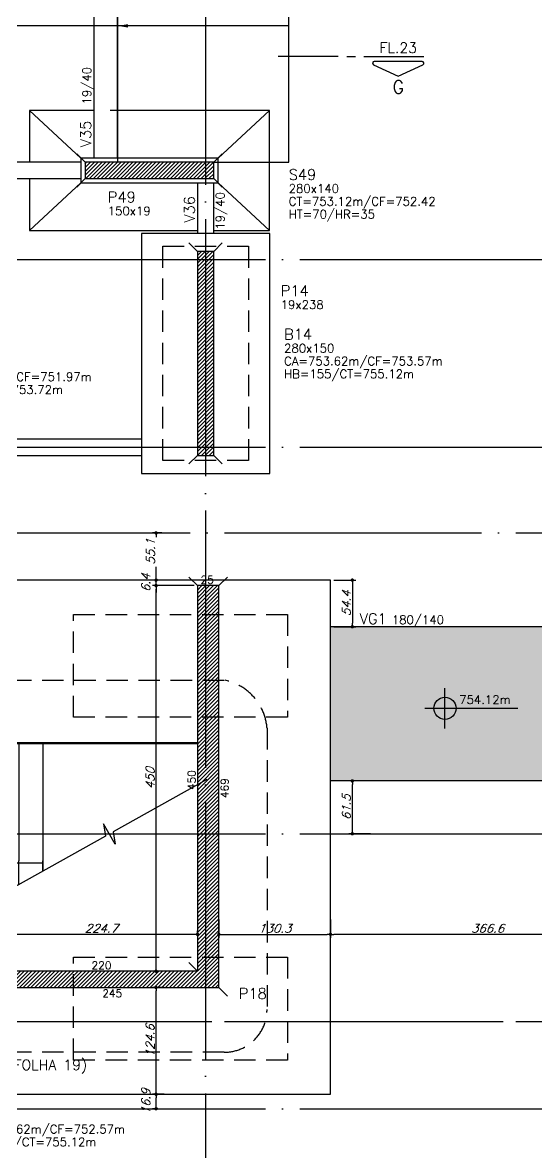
# Model space of a CAD drawing. Header units: millimetres. Extents: x -4137 to 5508, y -2380 to 3650.
# Drawn here: x 392 to 992, y -168 to 1151 of the extents above; entities that cross this region are included whole.
import ezdxf
from ezdxf.enums import TextEntityAlignment as Align

# ---------------------------------------------------------------- set-up
doc = ezdxf.new("R2010")
doc.units = ezdxf.units.MM
doc.header["$LTSCALE"] = 50
for name, pattern in [('ACAD_ISO04W100', [30, 24, -3, 0, -3]), ('DASHED', [0.75, 0.5, -0.25]), ('EIXO', [6.8, 6, -0.4, 0, -0.4])]:
    doc.linetypes.add(name, pattern=pattern)
for name, color, linetype in [('F-AUX', 2, 'Continuous'), ('F-AUX-RED', 1, 'Continuous'), ('F-BLOCOS', 3, 'Continuous'), ('F-BLOCOS-DIM', 2, 'Continuous'), ('F-BLOCOS-NOME', 3, 'Continuous'), ('F-CORTE-INDICAÇÃO', 4, 'Continuous'), ('F-COTAS', 106, 'Continuous'), ('F-DESNIVEL-1', 254, 'Continuous'), ('F-EIXO', 12, 'EIXO'), ('F-ESCADAS', 2, 'Continuous'), ('F-ESTACAS-BARRETE', 2, 'Continuous'), ('F-NÍVEL-PLANTA', 2, 'Continuous'), ('F-PILARES-DIM', 172, 'Continuous'), ('F-PILARES-HACH', 174, 'Continuous'), ('F-PILARES-N', 170, 'Continuous'), ('F-PILARES-NASCE', 4, 'Continuous'), ('F-PILARES-NOME', 170, 'Continuous'), ('F-SAPATAS-DIM', 2, 'Continuous'), ('F-TEXTO', 6, 'Continuous'), ('F-VIGAS', 3, 'Continuous'), ('F-VIGAS-DIM', 2, 'Continuous'), ('F-VIGAS-NOME', 4, 'Continuous')]:
    doc.layers.add(name, color=color, linetype=linetype)
doc.styles.add('CP-TEXT-INCL', font='simplex.shx', dxfattribs={"oblique": 20})
doc.styles.add('CP-TEXTO', font='simplex.shx')
doc.styles.add('MCP', font='simplex.shx')
doc.styles.add('ROMANS', font='simplex.shx')
doc.dimstyles.new('CP-COTAS-50', dxfattribs={"dimscale": 0.8, "dimtxt": 12.5, "dimasz": 5, "dimexe": 5, "dimexo": 5, "dimgap": 2.5, "dimtad": 1, "dimdec": 1, "dimdsep": 46, "dimtxsty": 'CP-TEXT-INCL', "dimblk1": 'DOT', "dimblk2": 'DOT', "dimsah": 1, "dimcen": 9, "dimclrd": 256, "dimclre": 256, "dimclrt": 256, "dimadec": 0, "dimazin": 0, "dimtfac": 1, "dimtdec": 1, "dimtmove": 2, "dimatfit": 3, "dimldrblk": 'DOT', "dimfxl": 0, "dimtolj": 1, "dimarcsym": 0})

# ---------------------------------------------------------------- blocks, each defined once
blk = doc.blocks.new('*U10')
at = {"layer": 'F-CORTE-INDICAÇÃO'}
for p, q in [((-100, 0), (-170, 0)), ((-80, 0), (-90, 0)), ((-70, 0), (0, 0))]:
    blk.add_line(p, q, dxfattribs=at)
blk.add_lwpolyline([(-112, 6, 0.802585), (-111.2, 9.8), (-140, 23.3), (-168.8, 9.8, 0.802585), (-168, 6)], format="xyb", close=True, dxfattribs=at)
at = {"layer": 'F-CORTE-INDICAÇÃO', "style": 'ROMANS'}
blk.add_attdef('CORTE', text='', height=15, dxfattribs=at).set_placement((-140, 35.8), align=Align.MIDDLE_CENTER)
at = {"layer": 'F-CORTE-INDICAÇÃO', "color": 2, "style": 'ROMANS'}
blk.add_attdef('FOLHA', text='', height=12, dxfattribs=at).set_placement((-140, -10), align=Align.MIDDLE_CENTER)
blk = doc.blocks.new('*U4')
at = {"layer": 'F-EIXO'}
blk.add_line((0, 0), (7197, 0), dxfattribs=at)
at = {"layer": 'F-TEXTO', "style": 'ROMANS'}
blk.add_attdef('EIXO', text='', height=17.5, dxfattribs=at).set_placement((-28.2072, 0), align=Align.MIDDLE_CENTER)
blk = doc.blocks.new('*U5')
at = {"layer": 'F-EIXO'}
blk.add_line((0, 0), (7285, 0), dxfattribs=at)
at = {"layer": 'F-TEXTO', "style": 'ROMANS'}
blk.add_attdef('EIXO', text='', height=17.5, dxfattribs=at).set_placement((-28.2072, 0), align=Align.MIDDLE_CENTER)
blk = doc.blocks.new('*U29')
at = {"layer": 'F-EIXO'}
blk.add_line((0, 0), (0, -3127.9), dxfattribs=at)
at = {"layer": 'F-TEXTO', "style": 'ROMANS'}
blk.add_attdef('EIXO', text='', height=17.5, rotation=360, dxfattribs=at).set_placement((0, 28.2), align=Align.MIDDLE_CENTER)
blk = doc.blocks.new('A$C10EB3C7A')
at = {"layer": 'F-EIXO'}
blk.add_line((-3768.5, -15), (3491.1, -15), dxfattribs=at)
at = {"layer": 'F-EIXO', "linetype": 'Continuous'}
for name, p in [('*U29', (605.5, 1941.4)), ('*U4', (-3705.8, 874)), ('*U4', (-3705.8, 655)), ('*U5', (-3793.7, 555)), ('*U4', (-3705.8, 204)), ('*U5', (-3793.7, -15)), ('*U4', (-3705.8, -117))]:
    blk.add_blockref(name, p, dxfattribs=at)
blk = doc.blocks.new('_DOT')
at = {"color": 0, "linetype": 'ByBlock'}
blk.add_line((-0.5, 0), (-1, 0), dxfattribs=at)
at = {"color": 0, "linetype": 'ByBlock', "const_width": 0.5}
blk.add_lwpolyline([(-0.25, 0, 1), (0.25, 0, 1)], format="xyb", close=True, dxfattribs=at)
blk = doc.blocks.new('*D182')
at = {"layer": 'DEFPOINTS', "color": 0, "transparency": 16777216}
for p in [(547.7, -100.1), (553.7, -100.1), (553.7, -117)]:
    blk.add_point(p, dxfattribs=at)
at = {"layer": 'F-COTAS', "lineweight": -2, "transparency": 16777216}
for p, q in [((549.7, -100.1), (543.7, -100.1)), ((547.7, -113), (547.7, -104.1)), ((549.7, -117), (543.7, -117))]:
    blk.add_line(p, q, dxfattribs=at)
at = {"layer": 'F-COTAS', "lineweight": -2, "transparency": 16777216, "xscale": 4, "yscale": 4, "zscale": 4}
for p, rotation in [((547.7, -100.1), 90), ((547.7, -117), 270)]:
    blk.add_blockref('_DOT', p, dxfattribs=dict(at, rotation=rotation))
at = {"layer": 'F-COTAS', "transparency": 16777216, "insert": (535.7, -108.6), "char_height": 10, "attachment_point": 5, "rotation": 90, "style": 'CP-TEXT-INCL'}
blk.add_mtext('\\A1;16.9', dxfattribs=at)
blk = doc.blocks.new('*D183')
at = {"layer": 'DEFPOINTS', "color": 0, "transparency": 16777216}
for p in [(547.7, 24.5), (561.3, 24.5), (561.3, -100.1)]:
    blk.add_point(p, dxfattribs=at)
at = {"layer": 'F-COTAS', "lineweight": -2, "transparency": 16777216}
for p, q in [((557.3, 24.5), (543.7, 24.5)), ((547.7, -96.1), (547.7, 20.5)), ((557.3, -100.1), (543.7, -100.1))]:
    blk.add_line(p, q, dxfattribs=at)
at = {"layer": 'F-COTAS', "lineweight": -2, "transparency": 16777216, "xscale": 4, "yscale": 4, "zscale": 4}
for p, rotation in [((547.7, 24.5), 90), ((547.7, -100.1), 270)]:
    blk.add_blockref('_DOT', p, dxfattribs=dict(at, rotation=rotation))
at = {"layer": 'F-COTAS', "transparency": 16777216, "insert": (540.7, -37.8), "char_height": 10, "attachment_point": 5, "rotation": 90, "style": 'CP-TEXT-INCL'}
blk.add_mtext('\\A1;124.6', dxfattribs=at)
blk = doc.blocks.new('*D184')
at = {"layer": 'DEFPOINTS', "color": 0, "transparency": 16777216}
for p in [(547.7, 493.5), (596, 493.5), (559.6, 43.5)]:
    blk.add_point(p, dxfattribs=at)
at = {"layer": 'F-COTAS', "lineweight": -2, "transparency": 16777216}
for p, q in [((592, 493.5), (543.7, 493.5)), ((547.7, 47.5), (547.7, 489.5)), ((555.6, 43.5), (543.7, 43.5))]:
    blk.add_line(p, q, dxfattribs=at)
at = {"layer": 'F-COTAS', "lineweight": -2, "transparency": 16777216, "xscale": 4, "yscale": 4, "zscale": 4}
for p, rotation in [((547.7, 493.5), 90), ((547.7, 43.5), 270)]:
    blk.add_blockref('_DOT', p, dxfattribs=dict(at, rotation=rotation))
at = {"layer": 'F-COTAS', "transparency": 16777216, "insert": (540.7, 268.5), "char_height": 10, "attachment_point": 5, "rotation": 90, "style": 'CP-TEXT-INCL'}
blk.add_mtext('\\A1;450', dxfattribs=at)
blk = doc.blocks.new('*D185')
at = {"layer": 'DEFPOINTS', "color": 0, "transparency": 16777216}
for p in [(547.7, 499.9), (557.6, 499.9), (557.6, 493.5)]:
    blk.add_point(p, dxfattribs=at)
at = {"layer": 'F-COTAS', "lineweight": -2, "transparency": 16777216}
for p, q in [((547.7, 503.9), (547.7, 507.9)), ((553.6, 499.9), (543.7, 499.9)), ((553.6, 493.5), (543.7, 493.5)), ((547.7, 493.5), (547.7, 499.9)), ((547.7, 489.5), (547.7, 485.5))]:
    blk.add_line(p, q, dxfattribs=at)
at = {"layer": 'F-COTAS', "lineweight": -2, "transparency": 16777216, "xscale": 4, "yscale": 4, "zscale": 4}
for p, rotation in [((547.7, 499.9), 270), ((547.7, 493.5), 90)]:
    blk.add_blockref('_DOT', p, dxfattribs=dict(at, rotation=rotation))
at = {"layer": 'F-COTAS', "transparency": 16777216, "insert": (535.7, 496.7), "char_height": 10, "attachment_point": 5, "rotation": 90, "style": 'CP-TEXT-INCL'}
blk.add_mtext('\\A1;6.4', dxfattribs=at)
blk = doc.blocks.new('*D186')
at = {"layer": 'DEFPOINTS', "color": 0, "transparency": 16777216}
for p in [(547.7, 555), (558.5, 555), (561.3, 499.9)]:
    blk.add_point(p, dxfattribs=at)
at = {"layer": 'F-COTAS', "lineweight": -2, "transparency": 16777216}
for p, q in [((554.5, 555), (543.7, 555)), ((547.7, 551), (547.7, 550.2)), ((547.7, 503.9), (547.7, 515.6)), ((557.3, 499.9), (543.7, 499.9))]:
    blk.add_line(p, q, dxfattribs=at)
at = {"layer": 'F-COTAS', "lineweight": -2, "transparency": 16777216, "xscale": 4, "yscale": 4, "zscale": 4}
for p, rotation in [((547.7, 555), 90), ((547.7, 499.9), 270)]:
    blk.add_blockref('_DOT', p, dxfattribs=dict(at, rotation=rotation))
at = {"layer": 'F-COTAS', "transparency": 16777216, "insert": (541.3, 532.9), "char_height": 10, "attachment_point": 5, "rotation": 90, "style": 'CP-TEXT-INCL'}
blk.add_mtext('\\A1;55.1', dxfattribs=at)
blk = doc.blocks.new('*D187')
at = {"layer": 'DEFPOINTS', "color": 0, "transparency": 16777216}
for p in [(751.3, 86.5), (751.3, 73), (1118, 73)]:
    blk.add_point(p, dxfattribs=at)
at = {"layer": 'F-COTAS', "lineweight": -2, "transparency": 16777216}
for p, q in [((751.3, 77), (751.3, 90.5)), ((1114, 86.5), (755.3, 86.5)), ((1118, 77), (1118, 90.5))]:
    blk.add_line(p, q, dxfattribs=at)
at = {"layer": 'F-COTAS', "lineweight": -2, "transparency": 16777216, "xscale": 4, "yscale": 4, "zscale": 4, "rotation": 180}
blk.add_blockref('_DOT', (751.3, 86.5), dxfattribs=at)
at = {"layer": 'F-COTAS', "lineweight": -2, "transparency": 16777216, "xscale": 4, "yscale": 4, "zscale": 4}
blk.add_blockref('_DOT', (1118, 86.5), dxfattribs=at)
at = {"layer": 'F-COTAS', "transparency": 16777216, "insert": (934.6, 93.5), "char_height": 10, "attachment_point": 5, "style": 'CP-TEXT-INCL'}
blk.add_mtext('\\A1;366.6', dxfattribs=at)
blk = doc.blocks.new('*D188')
at = {"layer": 'DEFPOINTS', "color": 0, "transparency": 16777216}
for p in [(621, 107.9), (751.3, 107.9), (751.3, 86.5)]:
    blk.add_point(p, dxfattribs=at)
at = {"layer": 'F-COTAS', "lineweight": -2, "transparency": 16777216}
for p, q in [((621, 103.9), (621, 82.5)), ((751.3, 103.9), (751.3, 82.5)), ((625, 86.5), (747.3, 86.5))]:
    blk.add_line(p, q, dxfattribs=at)
at = {"layer": 'F-COTAS', "lineweight": -2, "transparency": 16777216, "xscale": 4, "yscale": 4, "zscale": 4, "rotation": 180}
blk.add_blockref('_DOT', (621, 86.5), dxfattribs=at)
at = {"layer": 'F-COTAS', "lineweight": -2, "transparency": 16777216, "xscale": 4, "yscale": 4, "zscale": 4}
blk.add_blockref('_DOT', (751.3, 86.5), dxfattribs=at)
at = {"layer": 'F-COTAS', "transparency": 16777216, "insert": (686.2, 93.5), "char_height": 10, "attachment_point": 5, "style": 'CP-TEXT-INCL'}
blk.add_mtext('\\A1;130.3', dxfattribs=at)
blk = doc.blocks.new('*D189')
at = {"layer": 'DEFPOINTS', "color": 0, "transparency": 16777216}
for p in [(371.3, 86.5), (371.3, 83.5), (596, 83.5)]:
    blk.add_point(p, dxfattribs=at)
at = {"layer": 'F-COTAS', "lineweight": -2, "transparency": 16777216}
for p, q in [((371.3, 87.5), (371.3, 90.5)), ((592, 86.5), (375.3, 86.5)), ((596, 87.5), (596, 90.5))]:
    blk.add_line(p, q, dxfattribs=at)
at = {"layer": 'F-COTAS', "lineweight": -2, "transparency": 16777216, "xscale": 4, "yscale": 4, "zscale": 4, "rotation": 180}
blk.add_blockref('_DOT', (371.3, 86.5), dxfattribs=at)
at = {"layer": 'F-COTAS', "lineweight": -2, "transparency": 16777216, "xscale": 4, "yscale": 4, "zscale": 4}
blk.add_blockref('_DOT', (596, 86.5), dxfattribs=at)
at = {"layer": 'F-COTAS', "transparency": 16777216, "insert": (483.7, 93.5), "char_height": 10, "attachment_point": 5, "style": 'CP-TEXT-INCL'}
blk.add_mtext('\\A1;224.7', dxfattribs=at)
blk = doc.blocks.new('*D399')
at = {"layer": 'DEFPOINTS', "color": 0, "transparency": 16777216}
for p in [(751.3, 499.9), (751.3, 445.5), (776.8, 445.5)]:
    blk.add_point(p, dxfattribs=at)
at = {"layer": 'F-COTAS', "lineweight": -2, "transparency": 16777216}
for p, q in [((755.3, 499.9), (780.8, 499.9)), ((776.8, 495.9), (776.8, 449.5)), ((755.3, 445.5), (780.8, 445.5))]:
    blk.add_line(p, q, dxfattribs=at)
at = {"layer": 'F-COTAS', "lineweight": -2, "transparency": 16777216, "xscale": 4, "yscale": 4, "zscale": 4}
for p, rotation in [((776.8, 499.9), 90), ((776.8, 445.5), 270)]:
    blk.add_blockref('_DOT', p, dxfattribs=dict(at, rotation=rotation))
at = {"layer": 'F-COTAS', "transparency": 16777216, "insert": (769.8, 472.7), "char_height": 10, "attachment_point": 5, "rotation": 90, "style": 'CP-TEXT-INCL'}
blk.add_mtext('\\A1;54.4', dxfattribs=at)
blk = doc.blocks.new('*D400')
at = {"layer": 'DEFPOINTS', "color": 0, "transparency": 16777216}
for p in [(776.8, 265.5), (802, 265.5), (802, 204)]:
    blk.add_point(p, dxfattribs=at)
at = {"layer": 'F-COTAS', "lineweight": -2, "transparency": 16777216}
for p, q in [((798, 265.5), (772.8, 265.5)), ((776.8, 208), (776.8, 261.5)), ((798, 204), (772.8, 204))]:
    blk.add_line(p, q, dxfattribs=at)
at = {"layer": 'F-COTAS', "lineweight": -2, "transparency": 16777216, "xscale": 4, "yscale": 4, "zscale": 4}
for p, rotation in [((776.8, 265.5), 90), ((776.8, 204), 270)]:
    blk.add_blockref('_DOT', p, dxfattribs=dict(at, rotation=rotation))
at = {"layer": 'F-COTAS', "transparency": 16777216, "insert": (769.8, 234.7), "char_height": 10, "attachment_point": 5, "rotation": 90, "style": 'CP-TEXT-INCL'}
blk.add_mtext('\\A1;61.5', dxfattribs=at)
blk = doc.blocks.new('A$C7F6355F6')
at = {"layer": 'F-AUX', "color": 1}
blk.add_lwpolyline([(228, 242.8), (118.5, 181.7), (121.1, 167.3), (107.2, 191), (109.8, 176.6), (-168.5, 21.5)], dxfattribs=at)
at = {"layer": 'F-ESCADAS', "linetype": 'Continuous'}
for points in [[(-187.5, 142.5), (-187.5, 285)], [(-159.5, 285), (-159.5, 145)], [(-131.5, 285), (-131.5, 145)], [(-103.5, 285), (-103.5, 145)], [(-75.5, 285), (-75.5, 145)], [(-47.5, 285), (-47.5, 145)], [(-19.5, 285), (-19.5, 145)], [(8.5, 285), (8.5, 148)], [(36.5, 285), (36.5, 135.8)], [(8.5, 120.2), (8.5, 148)], [(36.5, 135.8), (36.5, 148)], [(36.5, 145), (-187.5, 145)]]:
    blk.add_lwpolyline(points, dxfattribs=at)
blk = doc.blocks.new('Nível - Planta')
at = {"layer": 'F-NÍVEL-PLANTA'}
h = blk.add_hatch(color=71, dxfattribs=at)
h.paths.add_polyline_path([(0, 0), (0, 0.26, 0.414214), (-0.26, 0)])
h.paths.add_polyline_path([(0.26, 0), (0, 0), (0, -0.26, 0.414214)])
for p, q in [((0, -0.469), (0, 0.469)), ((-0.469, 0), (1.704, 0))]:
    blk.add_line(p, q, dxfattribs=at)
blk.add_circle((0, 0), 0.26, dxfattribs=at)
at = {"layer": 'F-TEXTO', "color": 3, "style": 'MCP'}
blk.add_attdef('NÍVEL', (0.333, 0.102), '', height=0.2, dxfattribs=at)

msp = doc.modelspace()

# ---------------------------------------------------------------- hatches: boundary and pattern name
at = {"layer": 'F-PILARES-HACH', "linetype": 'Continuous'}
h = msp.add_hatch(dxfattribs=at)
h.set_pattern_fill('ANSI31', color=256, style=0)
h.paths.add_polyline_path([(465, 968.5), (615, 968.5), (615, 987.5), (465, 987.5)], flags=16)
h = msp.add_hatch(dxfattribs=at)
h.set_pattern_fill('ANSI31', color=256, style=0)
h.paths.add_polyline_path([(596, 645.5), (615, 645.5), (615, 883.5), (596, 883.5)], flags=16)
h = msp.add_hatch(dxfattribs=at)
h.set_pattern_fill('ANSI31', color=256, style=0)
h.paths.add_polyline_path([(621, 24.5), (621, 493.5), (596, 493.5), (596, 43.5), (376, 43.5), (376, 24.5)], flags=16)

# ---------------------------------------------------------------- linework, layer by layer
at = {"layer": 'F-AUX', "color": 1}
for p, q in [((502.5, 1306), (502.5, 987.5)), ((702.5, 987.5), (702.5, 1303)), ((502.401, 1146.689), (-184.428, 1146.707)), ((702.5, 1146.75), (503.269, 1146.75)), ((615, 987.5), (702.5, 987.5))]:
    msp.add_line(p, q, dxfattribs=at)
msp.add_solid([(515.044, 1144.712), (503.044, 1146.712), (515.044, 1148.712)], dxfattribs=at)
at = {"layer": 'F-AUX-RED', "color": 4, "linetype": 'DASHED'}
msp.add_lwpolyline([(2.205, 383.064), (628.39, 383.064, -0.32987362), (677.224, 327.176), (677.224, -1.113, -0.41421356), (627.224, -51.113), (1.038, -51.113, -0.41421356), (-48.962, -1.113), (-48.962, 327.176, -0.34584379)], format="xyb", close=True, dxfattribs=at)
at = {"layer": 'F-BLOCOS', "linetype": 'Continuous'}
for points in [[(475, 1048), (400, 1048)], [(400, 1048), (400, 987.5)], [(460, 992.5), (400, 1048)], [(680, 1048), (494, 1048)], [(620, 992.5), (680, 1048)], [(680, 908), (680, 1048)], [(460, 963.5), (620, 963.5), (620, 992.5), (460, 992.5), (460, 963.5)], [(400, 968.5), (400, 908)], [(460, 963.5), (400, 908)], [(620, 963.5), (680, 908)], [(400, 908), (596, 908)], [(680.5, 624.5), (680.5, 904.5), (530.5, 904.5), (530.5, 624.5), (680.5, 624.5)], [(615, 908), (680, 908)], [(371.306, -100.132), (751.306, -100.132), (751.306, 499.868), (371.306, 499.868), (371.306, -100.132)]]:
    msp.add_lwpolyline(points, dxfattribs=at)
at = {"layer": 'F-DESNIVEL-1'}
for points in [[(751.306, 265.5), (1270, 265.5), (1270, 445.5)], [(751.306, 265.5), (1270, 445.5), (751.306, 445.5)]]:
    msp.add_solid(points, dxfattribs=at)
at = {"layer": 'F-ESCADAS', "linetype": 'ACAD_ISO04W100', "lineweight": 100}
msp.add_line((371.306, 309.5), (596, 309.5), dxfattribs=at)
at = {"layer": 'F-ESTACAS-BARRETE', "linetype": 'DASHED'}
for points in [[(555.5, 889.5), (655.5, 889.5), (655.5, 639.5), (555.5, 639.5)], [(451.306, 459.868), (701.306, 459.868), (701.306, 339.868), (451.306, 339.868)], [(451.306, 59.868), (701.306, 59.868), (701.306, -60.132), (451.306, -60.132)]]:
    msp.add_lwpolyline(points, close=True, dxfattribs=at)
at = {"layer": 'F-PILARES-N'}
for points in [[(465, 968.5), (615, 968.5), (615, 987.5), (465, 987.5), (465, 968.5)], [(596, 645.5), (615, 645.5), (615, 883.5), (596, 883.5), (596, 645.5)], [(621, 24.5), (621, 493.5), (596, 493.5), (596, 43.5), (376, 43.5), (376, 24.5), (621, 24.5)]]:
    msp.add_lwpolyline(points, dxfattribs=at)
at = {"layer": 'F-PILARES-NASCE'}
for p, q in [((465, 987.5), (455, 997.5)), ((615, 987.5), (625, 997.5)), ((465, 968.5), (455, 958.5)), ((615, 968.5), (625, 958.5)), ((596, 883.5), (586, 893.5)), ((615, 883.5), (625, 893.5)), ((596, 645.5), (586, 635.5)), ((615, 645.5), (625, 635.5)), ((596, 493.5), (586, 503.5)), ((621, 493.5), (631, 503.5)), ((596, 43.5), (586, 53.5)), ((621, 24.5), (631, 14.5))]:
    msp.add_line(p, q, dxfattribs=at)
at = {"layer": 'F-VIGAS'}
for p, q in [((1270, 445.5), (751.306, 445.5)), ((1270, 265.5), (751.306, 265.5))]:
    msp.add_line(p, q, dxfattribs=at)
for points in [[(475, 1240.5), (475, 992.5)], [(502.5, 992.5), (502.5, 1240.5)], [(460, 987.5), (195, 987.5)], [(204.5, 968.5), (460, 968.5)], [(596, 963.5), (596, 904.5)], [(615, 904.5), (615, 963.5)], [(530.5, 664.5), (204, 664.5)], [(204, 645.5), (530.5, 645.5)]]:
    msp.add_lwpolyline(points, dxfattribs=at)

# ---------------------------------------------------------------- block references
msp.add_blockref('A$C7F6355F6', (379, 24.5))
at = {"layer": 'F-CORTE-INDICAÇÃO', "linetype": 'Continuous'}
ref = msp.add_blockref('*U10', (690.402, 1111.127), dxfattribs=dict(at, rotation=180))
ref.add_attrib('FOLHA', 'FL.23', dxfattribs={"color": 2, "height": 12, "style": 'ROMANS'}).set_placement((830.402, 1121.127), align=Align.MIDDLE_CENTER)
ref.add_attrib('CORTE', 'G', dxfattribs={"height": 15, "style": 'ROMANS'}).set_placement((830.402, 1075.363), align=Align.MIDDLE_CENTER)
at = {"layer": 'F-EIXO'}
msp.add_blockref('A$C10EB3C7A', (0, 0), dxfattribs=at)
at = {"layer": 'F-NÍVEL-PLANTA', "linetype": 'Continuous', "xscale": 50, "yscale": 50, "zscale": 50}
msp.add_blockref('Nível - Planta', (884.888, 350.291), dxfattribs=at).add_auto_attribs({'NÍVEL': '754.12m'})

# ---------------------------------------------------------------- texts
at = {"layer": 'F-BLOCOS-DIM', "linetype": 'Continuous', "style": 'MCP'}
for s, p in [('280x150', (697.164, 765.529)), ('CA=753.62m/CF=753.57m', (697.164, 750.529)), ('CA=752.02m/CF=751.97m', (287.319, 732.203)), ('HB=155/CT=755.12m', (697.164, 735.529)), ('HB=175/CT=753.72m', (287.319, 717.203)), ('CA=752.62m/CF=752.57m', (326.306, -145.757)), ('HB=255/CT=755.12m', (326.306, -160.757))]:
    msp.add_text(s, height=10, dxfattribs=at).set_placement(p)
at = {"layer": 'F-BLOCOS-NOME', "linetype": 'Continuous', "style": 'MCP'}
for s, p in [('S49', (702.548, 966.877)), ('B14', (697.164, 780.528))]:
    msp.add_text(s, height=12.5, dxfattribs=at).set_placement(p)
at = {"layer": 'F-PILARES-DIM', "linetype": 'Continuous', "style": 'MCP'}
for s, p in [('150x19', (491.312, 925.709)), ('19x238', (693.259, 816.35))]:
    msp.add_text(s, height=10, dxfattribs=at).set_placement(p)
at = {"layer": 'F-PILARES-DIM', "style": 'MCP'}
for s, p in [('25', (599.5, 495.75)), ('220', (472.5, 45.75)), ('245', (485, 13.25))]:
    msp.add_text(s, height=9, dxfattribs=at).set_placement(p)
for s, p in [('450', (593.75, 255)), ('469', (632.25, 245.5))]:
    msp.add_text(s, height=9, rotation=90, dxfattribs=at).set_placement(p)
at = {"layer": 'F-PILARES-NOME', "linetype": 'Continuous', "style": 'MCP'}
for s, p in [('P49', (491.312, 940.709)), ('P14', (693.259, 831.35)), ('P18', (644.266, 11.24))]:
    msp.add_text(s, height=12.5, dxfattribs=at).set_placement(p)
at = {"layer": 'F-SAPATAS-DIM', "linetype": 'Continuous', "style": 'MCP'}
for s, p in [('280x140', (702.548, 951.877)), ('CT=753.12m/CF=752.42', (702.548, 936.877)), ('HT=70/HR=35', (702.548, 921.877))]:
    msp.add_text(s, height=10, dxfattribs=at).set_placement(p)
at = {"layer": 'F-TEXTO', "color": 3, "insert": (-24.419, -59.865), "char_height": 12, "width": 687.52044, "attachment_point": 1, "style": 'CP-TEXTO'}
msp.add_mtext('\\pi135.76022;(PARA FORMA DA ESCADA 1 VER FOLHA 19)', dxfattribs=at)
at = {"layer": 'F-VIGAS-DIM', "linetype": 'Continuous', "style": 'MCP'}
for p in [(471.875, 1055), (627.5, 909)]:
    msp.add_text('19/40', height=10, rotation=90, dxfattribs=at).set_placement(p)
msp.add_text('180/140', height=10, dxfattribs=at).set_placement((822.908, 448.625))
at = {"layer": 'F-VIGAS-NOME', "linetype": 'Continuous', "style": 'MCP'}
for s, p in [('V35', (471.875, 1005)), ('V36', (592.875, 917))]:
    msp.add_text(s, height=12.5, rotation=90, dxfattribs=at).set_placement(p)
msp.add_text('VG1', height=12.5, dxfattribs=at).set_placement((785.408, 448.625))

# ---------------------------------------------------------------- dimensions: what is measured, and where the dimension line sits
at = {"layer": 'F-COTAS'}
dim = msp.add_linear_dim(base=(547.715, 555), p1=(561.306, 499.868), p2=(558.486, 555), angle=90, dimstyle='CP-COTAS-50', dxfattribs=at)
dim.commit()
dim.dimension.update_dxf_attribs({"geometry": '*D186', "text_midpoint": (541.319, 532.904), "dimtype": 160})
for base, p1, p2, picture, middle in [((547.715, 499.868), (557.649, 493.5), (557.649, 499.868), '*D185', (535.715, 496.684)), ((776.753, 445.5), (751.306, 499.868), (751.306, 445.5), '*D399', (769.753, 472.684)), ((547.715, 493.5), (559.556, 43.5), (596, 493.5), '*D184', (540.715, 268.5)), ((776.753, 265.5), (801.956, 204), (801.956, 265.5), '*D400', (769.753, 234.75)), ((547.715, 24.5), (561.306, -100.132), (561.306, 24.5), '*D183', (540.715, -37.816)), ((547.715, -100.132), (553.651, -117), (553.651, -100.132), '*D182', (535.715, -108.566))]:
    dim = msp.add_linear_dim(base=base, p1=p1, p2=p2, angle=90, dimstyle='CP-COTAS-50', dxfattribs=at)
    dim.commit()
    dim.dimension.update_dxf_attribs({"geometry": picture, "text_midpoint": middle})
for base, p1, p2, picture, middle in [((751.306, 86.534), (621, 107.937), (751.306, 107.937), '*D188', (686.153, 93.534)), ((371.306, 86.534), (596, 83.457), (371.306, 83.457), '*D189', (483.653, 93.534)), ((751.306, 86.534), (1117.951, 72.987), (751.306, 72.987), '*D187', (934.628, 93.534))]:
    dim = msp.add_linear_dim(base=base, p1=p1, p2=p2, dimstyle='CP-COTAS-50', dxfattribs=at)
    dim.commit()
    dim.dimension.update_dxf_attribs({"geometry": picture, "text_midpoint": middle})

doc.saveas('drawing.dxf')
